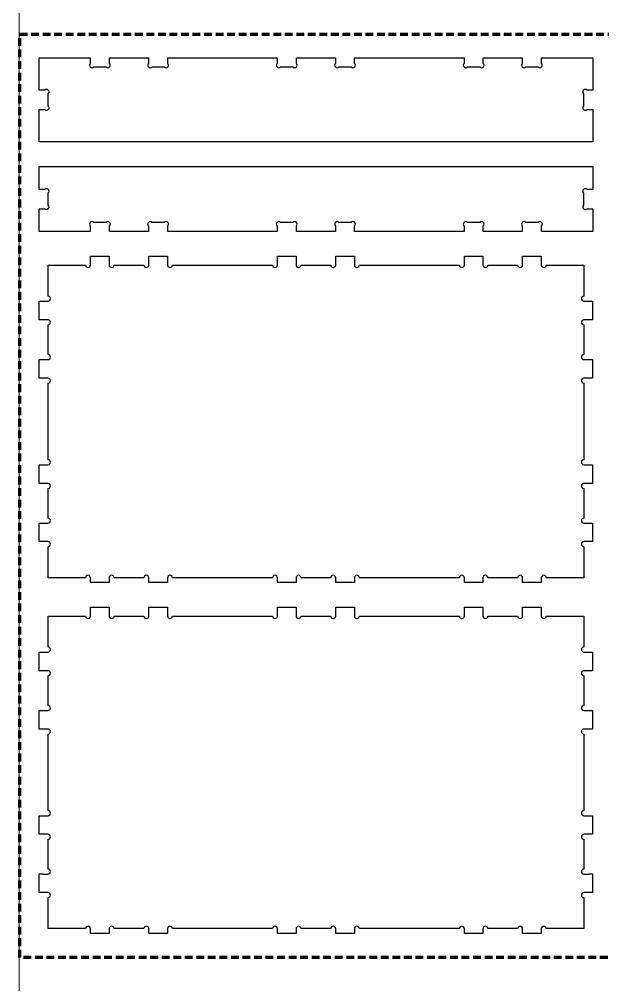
# Model space of a CAD drawing. Header units: inches. Extents: x 0 to 193, y 0 to 198.
# Drawn here: x 0 to 30.4, y 99 to 149.2 of the extents above; entities that cross this region are included whole.
import ezdxf

# ---------------------------------------------------------------- set-up
doc = ezdxf.new("R2010")
doc.units = ezdxf.units.IN
doc.header["$MEASUREMENT"] = 0
doc.linetypes.add('AI-Linetype-1', pattern=[0.6, 0.4, -0.2])
doc.layers.add('Layer 1', color=7, linetype='Continuous')

# ---------------------------------------------------------------- blocks, each defined once
blk = doc.blocks.new('block 2')
at = {"layer": 'Layer 1', "lineweight": 0}
blk.add_lwpolyline([(0.003, 197.98), (192.778, 197.98), (192.778, 0.008), (0.003, 0.008), (0.003, 197.98)], dxfattribs=at)
at = {"layer": 'Layer 1', "color": 1, "linetype": 'AI-Linetype-1', "lineweight": 120}
blk.add_lwpolyline([(0.025, 148.403), (96.023, 148.403), (96.023, 100.405), (0.025, 100.405), (0.025, 148.403)], dxfattribs=at)
blk = doc.blocks.new('block 3')
at = {"layer": 'Layer 1', "lineweight": 0}
blk.add_lwpolyline([(0.003, 197.98), (192.778, 197.98), (192.778, 0.008), (0.003, 0.008), (0.003, 197.98)], dxfattribs=at)
blk = doc.blocks.new('block 4')
at = {"layer": 'Layer 1', "lineweight": 0}
blk.add_lwpolyline([(0.003, 197.98), (192.778, 197.98), (192.778, 0.008), (0.003, 0.008), (0.003, 197.98)], dxfattribs=at)

msp = doc.modelspace()

# ---------------------------------------------------------------- linework, layer by layer
at = {"layer": 'Layer 1', "color": 7, "lineweight": 25}
for points, knots in [([(29.844, 142.806), (29.844, 142.806), (29.844, 144.493), (29.844, 144.493), (29.844, 144.493), (29.553, 144.493), (29.553, 144.493), (29.529, 144.468), (29.496, 144.453), (29.459, 144.453), (29.387, 144.453), (29.329, 144.51), (29.329, 144.582), (29.329, 144.618), (29.343, 144.65), (29.366, 144.673), (29.366, 144.673), (29.366, 145.312), (29.366, 145.312), (29.343, 145.335), (29.329, 145.367), (29.329, 145.403), (29.329, 145.475), (29.387, 145.533), (29.459, 145.533), (29.496, 145.533), (29.529, 145.518), (29.553, 145.493), (29.553, 145.493), (29.844, 145.493), (29.844, 145.493), (29.844, 145.493), (29.844, 147.18), (29.844, 147.18), (29.844, 147.18), (27.182, 147.18), (27.182, 147.18), (27.182, 147.18), (27.182, 146.888), (27.182, 146.888), (27.207, 146.865), (27.222, 146.831), (27.222, 146.794), (27.222, 146.722), (27.164, 146.664), (27.092, 146.664), (27.057, 146.664), (27.025, 146.678), (27.001, 146.701), (27.001, 146.701), (26.363, 146.701), (26.363, 146.701), (26.339, 146.678), (26.307, 146.664), (26.272, 146.664), (26.2, 146.664), (26.142, 146.722), (26.142, 146.794), (26.142, 146.831), (26.157, 146.865), (26.182, 146.888), (26.182, 146.888), (26.182, 147.18), (26.182, 147.18), (26.182, 147.18), (24.151, 147.18), (24.151, 147.18), (24.151, 147.18), (24.151, 146.888), (24.151, 146.888), (24.175, 146.865), (24.191, 146.831), (24.191, 146.794), (24.191, 146.722), (24.133, 146.664), (24.061, 146.664), (24.026, 146.664), (23.994, 146.678), (23.97, 146.701), (23.97, 146.701), (23.332, 146.701), (23.332, 146.701), (23.308, 146.678), (23.276, 146.664), (23.241, 146.664), (23.169, 146.664), (23.11, 146.722), (23.11, 146.794), (23.11, 146.831), (23.126, 146.865), (23.151, 146.888), (23.151, 146.888), (23.151, 147.18), (23.151, 147.18), (23.151, 147.18), (17.456, 147.18), (17.456, 147.18), (17.456, 147.18), (17.456, 146.888), (17.456, 146.888), (17.48, 146.865), (17.496, 146.831), (17.496, 146.794), (17.496, 146.722), (17.438, 146.664), (17.366, 146.664), (17.331, 146.664), (17.298, 146.678), (17.275, 146.701), (17.275, 146.701), (16.636, 146.701), (16.636, 146.701), (16.613, 146.678), (16.581, 146.664), (16.545, 146.664), (16.473, 146.664), (16.415, 146.722), (16.415, 146.794), (16.415, 146.831), (16.431, 146.865), (16.456, 146.888), (16.456, 146.888), (16.456, 147.18), (16.456, 147.18), (16.456, 147.18), (14.424, 147.18), (14.424, 147.18), (14.424, 147.18), (14.424, 146.888), (14.424, 146.888), (14.449, 146.865), (14.465, 146.831), (14.465, 146.794), (14.465, 146.722), (14.407, 146.664), (14.335, 146.664), (14.299, 146.664), (14.267, 146.678), (14.244, 146.701), (14.244, 146.701), (13.605, 146.701), (13.605, 146.701), (13.582, 146.678), (13.55, 146.664), (13.514, 146.664), (13.442, 146.664), (13.384, 146.722), (13.384, 146.794), (13.384, 146.831), (13.4, 146.865), (13.424, 146.888), (13.424, 146.888), (13.424, 147.18), (13.424, 147.18), (13.424, 147.18), (7.729, 147.18), (7.729, 147.18), (7.729, 147.18), (7.729, 146.888), (7.729, 146.888), (7.754, 146.865), (7.77, 146.831), (7.77, 146.794), (7.77, 146.722), (7.712, 146.664), (7.64, 146.664), (7.604, 146.664), (7.572, 146.678), (7.549, 146.701), (7.549, 146.701), (6.91, 146.701), (6.91, 146.701), (6.887, 146.678), (6.855, 146.664), (6.819, 146.664), (6.747, 146.664), (6.689, 146.722), (6.689, 146.794), (6.689, 146.831), (6.705, 146.865), (6.729, 146.888), (6.729, 146.888), (6.729, 147.18), (6.729, 147.18), (6.729, 147.18), (4.698, 147.18), (4.698, 147.18), (4.698, 147.18), (4.698, 146.888), (4.698, 146.888), (4.723, 146.865), (4.739, 146.831), (4.739, 146.794), (4.739, 146.722), (4.681, 146.664), (4.609, 146.664), (4.573, 146.664), (4.541, 146.678), (4.518, 146.701), (4.518, 146.701), (3.879, 146.701), (3.879, 146.701), (3.856, 146.678), (3.824, 146.664), (3.788, 146.664), (3.716, 146.664), (3.658, 146.722), (3.658, 146.794), (3.658, 146.831), (3.673, 146.865), (3.698, 146.888), (3.698, 146.888), (3.698, 147.18), (3.698, 147.18), (3.698, 147.18), (1.036, 147.18), (1.036, 147.18), (1.036, 147.18), (1.036, 145.493), (1.036, 145.493), (1.036, 145.493), (1.327, 145.493), (1.327, 145.493), (1.351, 145.518), (1.384, 145.533), (1.421, 145.533), (1.493, 145.533), (1.551, 145.475), (1.551, 145.403), (1.551, 145.368), (1.537, 145.336), (1.514, 145.312), (1.514, 145.312), (1.514, 144.674), (1.514, 144.674), (1.537, 144.65), (1.551, 144.618), (1.551, 144.583), (1.551, 144.511), (1.493, 144.453), (1.421, 144.453), (1.384, 144.453), (1.351, 144.468), (1.327, 144.493), (1.327, 144.493), (1.036, 144.493), (1.036, 144.493), (1.036, 144.493), (1.036, 142.806), (1.036, 142.806), (1.036, 142.806), (29.844, 142.806), (29.844, 142.806)], [0, 0, 0, 0, 1, 1, 1, 2, 2, 2, 3, 3, 3, 4, 4, 4, 5, 5, 5, 6, 6, 6, 7, 7, 7, 8, 8, 8, 9, 9, 9, 10, 10, 10, 11, 11, 11, 12, 12, 12, 13, 13, 13, 14, 14, 14, 15, 15, 15, 16, 16, 16, 17, 17, 17, 18, 18, 18, 19, 19, 19, 20, 20, 20, 21, 21, 21, 22, 22, 22, 23, 23, 23, 24, 24, 24, 25, 25, 25, 26, 26, 26, 27, 27, 27, 28, 28, 28, 29, 29, 29, 30, 30, 30, 31, 31, 31, 32, 32, 32, 33, 33, 33, 34, 34, 34, 35, 35, 35, 36, 36, 36, 37, 37, 37, 38, 38, 38, 39, 39, 39, 40, 40, 40, 41, 41, 41, 42, 42, 42, 43, 43, 43, 44, 44, 44, 45, 45, 45, 46, 46, 46, 47, 47, 47, 48, 48, 48, 49, 49, 49, 50, 50, 50, 51, 51, 51, 52, 52, 52, 53, 53, 53, 54, 54, 54, 55, 55, 55, 56, 56, 56, 57, 57, 57, 58, 58, 58, 59, 59, 59, 60, 60, 60, 61, 61, 61, 62, 62, 62, 63, 63, 63, 64, 64, 64, 65, 65, 65, 66, 66, 66, 67, 67, 67, 68, 68, 68, 69, 69, 69, 70, 70, 70, 71, 71, 71, 72, 72, 72, 73, 73, 73, 74, 74, 74, 75, 75, 75, 76, 76, 76, 77, 77, 77, 78, 78, 78, 79, 79, 79, 80, 80, 80, 81, 81, 81, 82, 82, 82, 83, 83, 83, 84, 84, 84, 84]), ([(1.036, 141.52), (1.036, 141.52), (1.036, 140.333), (1.036, 140.333), (1.036, 140.333), (1.327, 140.333), (1.327, 140.333), (1.351, 140.358), (1.384, 140.374), (1.421, 140.374), (1.493, 140.374), (1.551, 140.316), (1.551, 140.244), (1.551, 140.208), (1.537, 140.176), (1.514, 140.153), (1.514, 140.153), (1.514, 139.514), (1.514, 139.514), (1.537, 139.491), (1.551, 139.459), (1.551, 139.423), (1.551, 139.351), (1.493, 139.293), (1.421, 139.293), (1.384, 139.293), (1.351, 139.309), (1.327, 139.333), (1.327, 139.333), (1.036, 139.333), (1.036, 139.333), (1.036, 139.333), (1.036, 138.146), (1.036, 138.146), (1.036, 138.146), (3.698, 138.146), (3.698, 138.146), (3.698, 138.146), (3.698, 138.438), (3.698, 138.438), (3.673, 138.461), (3.658, 138.495), (3.658, 138.532), (3.658, 138.604), (3.716, 138.662), (3.788, 138.662), (3.823, 138.662), (3.855, 138.648), (3.879, 138.625), (3.879, 138.625), (4.517, 138.625), (4.517, 138.625), (4.541, 138.648), (4.573, 138.662), (4.608, 138.662), (4.68, 138.662), (4.739, 138.604), (4.739, 138.532), (4.739, 138.495), (4.723, 138.461), (4.698, 138.438), (4.698, 138.438), (4.698, 138.146), (4.698, 138.146), (4.698, 138.146), (6.729, 138.146), (6.729, 138.146), (6.729, 138.146), (6.729, 138.438), (6.729, 138.438), (6.705, 138.461), (6.689, 138.495), (6.689, 138.532), (6.689, 138.604), (6.747, 138.662), (6.819, 138.662), (6.855, 138.662), (6.887, 138.648), (6.91, 138.625), (6.91, 138.625), (7.549, 138.625), (7.549, 138.625), (7.572, 138.648), (7.604, 138.662), (7.64, 138.662), (7.712, 138.662), (7.77, 138.604), (7.77, 138.532), (7.77, 138.495), (7.754, 138.461), (7.729, 138.438), (7.729, 138.438), (7.729, 138.146), (7.729, 138.146), (7.729, 138.146), (13.425, 138.146), (13.425, 138.146), (13.425, 138.146), (13.425, 138.438), (13.425, 138.438), (13.4, 138.461), (13.384, 138.495), (13.384, 138.532), (13.384, 138.604), (13.442, 138.662), (13.514, 138.662), (13.55, 138.662), (13.582, 138.648), (13.605, 138.625), (13.605, 138.625), (14.244, 138.625), (14.244, 138.625), (14.267, 138.648), (14.299, 138.662), (14.335, 138.662), (14.407, 138.662), (14.465, 138.604), (14.465, 138.532), (14.465, 138.495), (14.449, 138.461), (14.425, 138.438), (14.425, 138.438), (14.425, 138.146), (14.425, 138.146), (14.425, 138.146), (16.456, 138.146), (16.456, 138.146), (16.456, 138.146), (16.456, 138.438), (16.456, 138.438), (16.431, 138.461), (16.416, 138.495), (16.416, 138.532), (16.416, 138.604), (16.473, 138.662), (16.545, 138.662), (16.581, 138.662), (16.613, 138.648), (16.636, 138.625), (16.636, 138.625), (17.275, 138.625), (17.275, 138.625), (17.298, 138.648), (17.33, 138.662), (17.366, 138.662), (17.438, 138.662), (17.496, 138.604), (17.496, 138.532), (17.496, 138.495), (17.481, 138.461), (17.456, 138.438), (17.456, 138.438), (17.456, 138.146), (17.456, 138.146), (17.456, 138.146), (23.151, 138.146), (23.151, 138.146), (23.151, 138.146), (23.151, 138.438), (23.151, 138.438), (23.126, 138.461), (23.11, 138.495), (23.11, 138.532), (23.11, 138.604), (23.168, 138.662), (23.24, 138.662), (23.276, 138.662), (23.308, 138.648), (23.331, 138.625), (23.331, 138.625), (23.97, 138.625), (23.97, 138.625), (23.993, 138.648), (24.025, 138.662), (24.061, 138.662), (24.133, 138.662), (24.191, 138.604), (24.191, 138.532), (24.191, 138.495), (24.175, 138.461), (24.151, 138.438), (24.151, 138.438), (24.151, 138.146), (24.151, 138.146), (24.151, 138.146), (26.182, 138.146), (26.182, 138.146), (26.182, 138.146), (26.182, 138.438), (26.182, 138.438), (26.157, 138.461), (26.142, 138.495), (26.142, 138.532), (26.142, 138.604), (26.199, 138.662), (26.271, 138.662), (26.307, 138.662), (26.339, 138.648), (26.362, 138.625), (26.362, 138.625), (27.001, 138.625), (27.001, 138.625), (27.024, 138.648), (27.057, 138.662), (27.092, 138.662), (27.164, 138.662), (27.222, 138.604), (27.222, 138.532), (27.222, 138.495), (27.207, 138.461), (27.182, 138.438), (27.182, 138.438), (27.182, 138.146), (27.182, 138.146), (27.182, 138.146), (29.844, 138.146), (29.844, 138.146), (29.844, 138.146), (29.844, 139.333), (29.844, 139.333), (29.844, 139.333), (29.553, 139.333), (29.553, 139.333), (29.529, 139.308), (29.496, 139.293), (29.459, 139.293), (29.387, 139.293), (29.329, 139.351), (29.329, 139.423), (29.329, 139.458), (29.343, 139.49), (29.366, 139.514), (29.366, 139.514), (29.366, 140.152), (29.366, 140.152), (29.343, 140.176), (29.329, 140.208), (29.329, 140.243), (29.329, 140.315), (29.387, 140.374), (29.459, 140.374), (29.496, 140.374), (29.529, 140.358), (29.553, 140.333), (29.553, 140.333), (29.844, 140.333), (29.844, 140.333), (29.844, 140.333), (29.844, 141.52), (29.844, 141.52), (29.844, 141.52), (1.036, 141.52), (1.036, 141.52)], [0, 0, 0, 0, 1, 1, 1, 2, 2, 2, 3, 3, 3, 4, 4, 4, 5, 5, 5, 6, 6, 6, 7, 7, 7, 8, 8, 8, 9, 9, 9, 10, 10, 10, 11, 11, 11, 12, 12, 12, 13, 13, 13, 14, 14, 14, 15, 15, 15, 16, 16, 16, 17, 17, 17, 18, 18, 18, 19, 19, 19, 20, 20, 20, 21, 21, 21, 22, 22, 22, 23, 23, 23, 24, 24, 24, 25, 25, 25, 26, 26, 26, 27, 27, 27, 28, 28, 28, 29, 29, 29, 30, 30, 30, 31, 31, 31, 32, 32, 32, 33, 33, 33, 34, 34, 34, 35, 35, 35, 36, 36, 36, 37, 37, 37, 38, 38, 38, 39, 39, 39, 40, 40, 40, 41, 41, 41, 42, 42, 42, 43, 43, 43, 44, 44, 44, 45, 45, 45, 46, 46, 46, 47, 47, 47, 48, 48, 48, 49, 49, 49, 50, 50, 50, 51, 51, 51, 52, 52, 52, 53, 53, 53, 54, 54, 54, 55, 55, 55, 56, 56, 56, 57, 57, 57, 58, 58, 58, 59, 59, 59, 60, 60, 60, 61, 61, 61, 62, 62, 62, 63, 63, 63, 64, 64, 64, 65, 65, 65, 66, 66, 66, 67, 67, 67, 68, 68, 68, 69, 69, 69, 70, 70, 70, 71, 71, 71, 72, 72, 72, 73, 73, 73, 74, 74, 74, 75, 75, 75, 76, 76, 76, 77, 77, 77, 78, 78, 78, 79, 79, 79, 80, 80, 80, 81, 81, 81, 82, 82, 82, 83, 83, 83, 84, 84, 84, 84]), ([(3.714, 136.86), (3.714, 136.86), (3.714, 136.4), (3.714, 136.4), (3.714, 136.4), (3.712, 136.4), (3.712, 136.4), (3.709, 136.331), (3.652, 136.277), (3.582, 136.277), (3.512, 136.277), (3.456, 136.331), (3.453, 136.4), (3.453, 136.4), (1.503, 136.4), (1.503, 136.4), (1.503, 136.4), (1.503, 134.789), (1.503, 134.789), (1.572, 134.785), (1.627, 134.729), (1.627, 134.659), (1.627, 134.589), (1.572, 134.533), (1.503, 134.529), (1.503, 134.529), (1.503, 134.527), (1.503, 134.527), (1.503, 134.527), (1.043, 134.527), (1.043, 134.527), (1.043, 134.527), (1.043, 133.559), (1.043, 133.559), (1.043, 133.559), (1.503, 133.559), (1.503, 133.559), (1.503, 133.559), (1.503, 133.557), (1.503, 133.557), (1.572, 133.554), (1.627, 133.497), (1.627, 133.427), (1.627, 133.358), (1.572, 133.301), (1.503, 133.298), (1.503, 133.298), (1.503, 131.752), (1.503, 131.752), (1.572, 131.749), (1.627, 131.692), (1.627, 131.622), (1.627, 131.55), (1.569, 131.492), (1.497, 131.492), (1.497, 131.492), (1.257, 131.492), (1.257, 131.492), (1.247, 131.492), (1.237, 131.494), (1.227, 131.496), (1.226, 131.496), (1.225, 131.496), (1.224, 131.496), (1.224, 131.496), (1.043, 131.496), (1.043, 131.496), (1.043, 131.496), (1.043, 130.528), (1.043, 130.528), (1.043, 130.528), (1.503, 130.528), (1.503, 130.528), (1.503, 130.528), (1.503, 130.526), (1.503, 130.526), (1.572, 130.522), (1.627, 130.466), (1.627, 130.396), (1.627, 130.326), (1.572, 130.27), (1.503, 130.266), (1.503, 130.266), (1.503, 126.286), (1.503, 126.286), (1.572, 126.283), (1.627, 126.226), (1.627, 126.156), (1.627, 126.086), (1.572, 126.03), (1.503, 126.027), (1.503, 126.027), (1.503, 126.025), (1.503, 126.025), (1.503, 126.025), (1.043, 126.025), (1.043, 126.025), (1.043, 126.025), (1.043, 125.056), (1.043, 125.056), (1.043, 125.056), (1.503, 125.056), (1.503, 125.056), (1.503, 125.056), (1.503, 125.055), (1.503, 125.055), (1.572, 125.051), (1.627, 124.995), (1.627, 124.925), (1.627, 124.855), (1.572, 124.799), (1.503, 124.795), (1.503, 124.795), (1.503, 123.249), (1.503, 123.249), (1.572, 123.246), (1.627, 123.19), (1.627, 123.12), (1.627, 123.048), (1.569, 122.99), (1.497, 122.99), (1.497, 122.99), (1.257, 122.99), (1.257, 122.99), (1.247, 122.99), (1.237, 122.992), (1.227, 122.994), (1.226, 122.994), (1.225, 122.994), (1.224, 122.994), (1.224, 122.994), (1.043, 122.994), (1.043, 122.994), (1.043, 122.994), (1.043, 122.025), (1.043, 122.025), (1.043, 122.025), (1.503, 122.025), (1.503, 122.025), (1.503, 122.025), (1.503, 122.023), (1.503, 122.023), (1.572, 122.02), (1.627, 121.963), (1.627, 121.894), (1.627, 121.824), (1.572, 121.767), (1.503, 121.764), (1.503, 121.764), (1.503, 120.152), (1.503, 120.152), (1.503, 120.152), (3.453, 120.152), (3.453, 120.152), (3.456, 120.221), (3.512, 120.276), (3.582, 120.276), (3.652, 120.276), (3.709, 120.221), (3.712, 120.152), (3.712, 120.152), (3.714, 120.152), (3.714, 120.152), (3.714, 120.152), (3.714, 119.902), (3.714, 119.902), (3.714, 119.902), (4.679, 119.902), (4.679, 119.902), (4.679, 119.903), (4.679, 119.905), (4.679, 119.906), (4.679, 119.906), (4.679, 120.146), (4.679, 120.146), (4.679, 120.218), (4.736, 120.276), (4.808, 120.276), (4.878, 120.276), (4.935, 120.221), (4.938, 120.152), (4.938, 120.152), (6.484, 120.152), (6.484, 120.152), (6.487, 120.221), (6.544, 120.276), (6.614, 120.276), (6.684, 120.276), (6.74, 120.221), (6.743, 120.152), (6.743, 120.152), (6.745, 120.152), (6.745, 120.152), (6.745, 120.152), (6.745, 119.902), (6.745, 119.902), (6.745, 119.902), (7.714, 119.902), (7.714, 119.902), (7.714, 119.902), (7.714, 120.152), (7.714, 120.152), (7.714, 120.152), (7.715, 120.152), (7.715, 120.152), (7.719, 120.221), (7.775, 120.276), (7.845, 120.276), (7.915, 120.276), (7.972, 120.221), (7.975, 120.152), (7.975, 120.152), (13.179, 120.152), (13.179, 120.152), (13.182, 120.221), (13.238, 120.276), (13.308, 120.276), (13.378, 120.276), (13.435, 120.221), (13.438, 120.152), (13.438, 120.152), (13.44, 120.152), (13.44, 120.152), (13.44, 120.152), (13.44, 119.902), (13.44, 119.902), (13.44, 119.902), (14.405, 119.902), (14.405, 119.902), (14.405, 119.903), (14.405, 119.905), (14.405, 119.906), (14.405, 119.906), (14.405, 120.146), (14.405, 120.146), (14.405, 120.218), (14.463, 120.276), (14.535, 120.276), (14.605, 120.276), (14.661, 120.221), (14.664, 120.152), (14.664, 120.152), (16.21, 120.152), (16.21, 120.152), (16.213, 120.221), (16.27, 120.276), (16.34, 120.276), (16.41, 120.276), (16.466, 120.221), (16.47, 120.152), (16.47, 120.152), (16.471, 120.152), (16.471, 120.152), (16.471, 120.152), (16.471, 119.902), (16.471, 119.902), (16.471, 119.902), (17.44, 119.902), (17.44, 119.902), (17.44, 119.902), (17.44, 120.152), (17.44, 120.152), (17.44, 120.152), (17.442, 120.152), (17.442, 120.152), (17.445, 120.221), (17.501, 120.276), (17.571, 120.276), (17.641, 120.276), (17.698, 120.221), (17.701, 120.152), (17.701, 120.152), (22.905, 120.152), (22.905, 120.152), (22.908, 120.221), (22.965, 120.276), (23.035, 120.276), (23.105, 120.276), (23.162, 120.221), (23.165, 120.152), (23.165, 120.152), (23.166, 120.152), (23.166, 120.152), (23.166, 120.152), (23.166, 119.902), (23.166, 119.902), (23.166, 119.902), (24.132, 119.902), (24.132, 119.902), (24.132, 119.903), (24.131, 119.905), (24.131, 119.906), (24.131, 119.906), (24.131, 120.146), (24.131, 120.146), (24.131, 120.218), (24.189, 120.276), (24.261, 120.276), (24.331, 120.276), (24.388, 120.221), (24.391, 120.152), (24.391, 120.152), (25.937, 120.152), (25.937, 120.152), (25.94, 120.221), (25.996, 120.276), (26.067, 120.276), (26.136, 120.276), (26.193, 120.221), (26.196, 120.152), (26.196, 120.152), (26.198, 120.152), (26.198, 120.152), (26.198, 120.152), (26.198, 119.902), (26.198, 119.902), (26.198, 119.902), (27.166, 119.902), (27.166, 119.902), (27.166, 119.902), (27.166, 120.152), (27.166, 120.152), (27.166, 120.152), (27.168, 120.152), (27.168, 120.152), (27.171, 120.221), (27.228, 120.276), (27.298, 120.276), (27.368, 120.276), (27.424, 120.221), (27.428, 120.152), (27.428, 120.152), (29.377, 120.152), (29.377, 120.152), (29.377, 120.152), (29.377, 121.764), (29.377, 121.764), (29.308, 121.767), (29.253, 121.824), (29.253, 121.894), (29.253, 121.963), (29.308, 122.02), (29.377, 122.023), (29.377, 122.023), (29.377, 122.025), (29.377, 122.025), (29.377, 122.025), (29.837, 122.025), (29.837, 122.025), (29.837, 122.025), (29.837, 122.994), (29.837, 122.994), (29.837, 122.994), (29.656, 122.994), (29.656, 122.994), (29.655, 122.994), (29.654, 122.994), (29.653, 122.994), (29.643, 122.992), (29.633, 122.99), (29.623, 122.99), (29.623, 122.99), (29.383, 122.99), (29.383, 122.99), (29.311, 122.99), (29.253, 123.048), (29.253, 123.12), (29.253, 123.19), (29.308, 123.246), (29.377, 123.249), (29.377, 123.249), (29.377, 124.795), (29.377, 124.795), (29.308, 124.799), (29.253, 124.855), (29.253, 124.925), (29.253, 124.995), (29.308, 125.051), (29.377, 125.055), (29.377, 125.055), (29.377, 125.056), (29.377, 125.056), (29.377, 125.056), (29.837, 125.056), (29.837, 125.056), (29.837, 125.056), (29.837, 126.025), (29.837, 126.025), (29.837, 126.025), (29.377, 126.025), (29.377, 126.025), (29.377, 126.025), (29.377, 126.027), (29.377, 126.027), (29.308, 126.03), (29.253, 126.086), (29.253, 126.156), (29.253, 126.226), (29.308, 126.283), (29.377, 126.286), (29.377, 126.286), (29.377, 130.266), (29.377, 130.266), (29.308, 130.27), (29.253, 130.326), (29.253, 130.396), (29.253, 130.466), (29.308, 130.522), (29.377, 130.526), (29.377, 130.526), (29.377, 130.528), (29.377, 130.528), (29.377, 130.528), (29.837, 130.528), (29.837, 130.528), (29.837, 130.528), (29.837, 131.496), (29.837, 131.496), (29.837, 131.496), (29.656, 131.496), (29.656, 131.496), (29.655, 131.496), (29.654, 131.496), (29.653, 131.496), (29.643, 131.494), (29.633, 131.492), (29.623, 131.492), (29.623, 131.492), (29.383, 131.492), (29.383, 131.492), (29.311, 131.492), (29.253, 131.55), (29.253, 131.622), (29.253, 131.692), (29.308, 131.749), (29.377, 131.752), (29.377, 131.752), (29.377, 133.298), (29.377, 133.298), (29.308, 133.301), (29.253, 133.358), (29.253, 133.427), (29.253, 133.497), (29.308, 133.554), (29.377, 133.557), (29.377, 133.557), (29.377, 133.559), (29.377, 133.559), (29.377, 133.559), (29.837, 133.559), (29.837, 133.559), (29.837, 133.559), (29.837, 134.527), (29.837, 134.527), (29.837, 134.527), (29.377, 134.527), (29.377, 134.527), (29.377, 134.527), (29.377, 134.529), (29.377, 134.529), (29.308, 134.533), (29.253, 134.589), (29.253, 134.659), (29.253, 134.729), (29.308, 134.785), (29.377, 134.789), (29.377, 134.789), (29.377, 136.4), (29.377, 136.4), (29.377, 136.4), (27.428, 136.4), (27.428, 136.4), (27.424, 136.331), (27.368, 136.277), (27.298, 136.277), (27.228, 136.277), (27.171, 136.331), (27.168, 136.4), (27.168, 136.4), (27.166, 136.4), (27.166, 136.4), (27.166, 136.4), (27.166, 136.86), (27.166, 136.86), (27.166, 136.86), (26.198, 136.86), (26.198, 136.86), (26.198, 136.86), (26.198, 136.4), (26.198, 136.4), (26.198, 136.4), (26.196, 136.4), (26.196, 136.4), (26.193, 136.331), (26.136, 136.277), (26.067, 136.277), (25.997, 136.277), (25.94, 136.331), (25.937, 136.4), (25.937, 136.4), (24.391, 136.4), (24.391, 136.4), (24.388, 136.331), (24.331, 136.277), (24.261, 136.277), (24.189, 136.277), (24.131, 136.335), (24.131, 136.407), (24.131, 136.407), (24.131, 136.647), (24.131, 136.647), (24.131, 136.657), (24.133, 136.667), (24.135, 136.676), (24.135, 136.678), (24.135, 136.679), (24.135, 136.68), (24.135, 136.68), (24.135, 136.86), (24.135, 136.86), (24.135, 136.86), (23.166, 136.86), (23.166, 136.86), (23.166, 136.86), (23.166, 136.4), (23.166, 136.4), (23.166, 136.4), (23.165, 136.4), (23.165, 136.4), (23.161, 136.331), (23.105, 136.277), (23.035, 136.277), (22.965, 136.277), (22.909, 136.331), (22.905, 136.4), (22.905, 136.4), (17.701, 136.4), (17.701, 136.4), (17.698, 136.331), (17.641, 136.277), (17.571, 136.277), (17.501, 136.277), (17.445, 136.331), (17.442, 136.4), (17.442, 136.4), (17.44, 136.4), (17.44, 136.4), (17.44, 136.4), (17.44, 136.86), (17.44, 136.86), (17.44, 136.86), (16.472, 136.86), (16.472, 136.86), (16.472, 136.86), (16.472, 136.4), (16.472, 136.4), (16.472, 136.4), (16.47, 136.4), (16.47, 136.4), (16.466, 136.331), (16.41, 136.277), (16.34, 136.277), (16.27, 136.277), (16.214, 136.331), (16.21, 136.4), (16.21, 136.4), (14.664, 136.4), (14.664, 136.4), (14.661, 136.331), (14.605, 136.277), (14.535, 136.277), (14.463, 136.277), (14.405, 136.335), (14.405, 136.407), (14.405, 136.407), (14.405, 136.647), (14.405, 136.647), (14.405, 136.657), (14.407, 136.667), (14.409, 136.677), (14.409, 136.677), (14.409, 136.86), (14.409, 136.86), (14.409, 136.86), (13.44, 136.86), (13.44, 136.86), (13.44, 136.86), (13.44, 136.4), (13.44, 136.4), (13.44, 136.4), (13.438, 136.4), (13.438, 136.4), (13.435, 136.331), (13.378, 136.277), (13.309, 136.277), (13.239, 136.277), (13.182, 136.331), (13.179, 136.4), (13.179, 136.4), (7.975, 136.4), (7.975, 136.4), (7.972, 136.331), (7.915, 136.277), (7.845, 136.277), (7.775, 136.277), (7.719, 136.331), (7.715, 136.4), (7.715, 136.4), (7.714, 136.4), (7.714, 136.4), (7.714, 136.4), (7.714, 136.86), (7.714, 136.86), (7.714, 136.86), (6.745, 136.86), (6.745, 136.86), (6.745, 136.86), (6.745, 136.4), (6.745, 136.4), (6.745, 136.4), (6.743, 136.4), (6.743, 136.4), (6.74, 136.331), (6.684, 136.277), (6.614, 136.277), (6.544, 136.277), (6.487, 136.331), (6.484, 136.4), (6.484, 136.4), (4.938, 136.4), (4.938, 136.4), (4.935, 136.331), (4.878, 136.277), (4.809, 136.277), (4.736, 136.277), (4.679, 136.335), (4.679, 136.407), (4.679, 136.407), (4.679, 136.647), (4.679, 136.647), (4.679, 136.657), (4.68, 136.668), (4.683, 136.677), (4.683, 136.677), (4.683, 136.86), (4.683, 136.86), (4.683, 136.86), (3.714, 136.86), (3.714, 136.86), (3.714, 136.86), (3.714, 136.86), (3.714, 136.86)], [0, 0, 0, 0, 1, 1, 1, 2, 2, 2, 3, 3, 3, 4, 4, 4, 5, 5, 5, 6, 6, 6, 7, 7, 7, 8, 8, 8, 9, 9, 9, 10, 10, 10, 11, 11, 11, 12, 12, 12, 13, 13, 13, 14, 14, 14, 15, 15, 15, 16, 16, 16, 17, 17, 17, 18, 18, 18, 19, 19, 19, 20, 20, 20, 21, 21, 21, 22, 22, 22, 23, 23, 23, 24, 24, 24, 25, 25, 25, 26, 26, 26, 27, 27, 27, 28, 28, 28, 29, 29, 29, 30, 30, 30, 31, 31, 31, 32, 32, 32, 33, 33, 33, 34, 34, 34, 35, 35, 35, 36, 36, 36, 37, 37, 37, 38, 38, 38, 39, 39, 39, 40, 40, 40, 41, 41, 41, 42, 42, 42, 43, 43, 43, 44, 44, 44, 45, 45, 45, 46, 46, 46, 47, 47, 47, 48, 48, 48, 49, 49, 49, 50, 50, 50, 51, 51, 51, 52, 52, 52, 53, 53, 53, 54, 54, 54, 55, 55, 55, 56, 56, 56, 57, 57, 57, 58, 58, 58, 59, 59, 59, 60, 60, 60, 61, 61, 61, 62, 62, 62, 63, 63, 63, 64, 64, 64, 65, 65, 65, 66, 66, 66, 67, 67, 67, 68, 68, 68, 69, 69, 69, 70, 70, 70, 71, 71, 71, 72, 72, 72, 73, 73, 73, 74, 74, 74, 75, 75, 75, 76, 76, 76, 77, 77, 77, 78, 78, 78, 79, 79, 79, 80, 80, 80, 81, 81, 81, 82, 82, 82, 83, 83, 83, 84, 84, 84, 85, 85, 85, 86, 86, 86, 87, 87, 87, 88, 88, 88, 89, 89, 89, 90, 90, 90, 91, 91, 91, 92, 92, 92, 93, 93, 93, 94, 94, 94, 95, 95, 95, 96, 96, 96, 97, 97, 97, 98, 98, 98, 99, 99, 99, 100, 100, 100, 101, 101, 101, 102, 102, 102, 103, 103, 103, 104, 104, 104, 105, 105, 105, 106, 106, 106, 107, 107, 107, 108, 108, 108, 109, 109, 109, 110, 110, 110, 111, 111, 111, 112, 112, 112, 113, 113, 113, 114, 114, 114, 115, 115, 115, 116, 116, 116, 117, 117, 117, 118, 118, 118, 119, 119, 119, 120, 120, 120, 121, 121, 121, 122, 122, 122, 123, 123, 123, 124, 124, 124, 125, 125, 125, 126, 126, 126, 127, 127, 127, 128, 128, 128, 129, 129, 129, 130, 130, 130, 131, 131, 131, 132, 132, 132, 133, 133, 133, 134, 134, 134, 135, 135, 135, 136, 136, 136, 137, 137, 137, 138, 138, 138, 139, 139, 139, 140, 140, 140, 141, 141, 141, 142, 142, 142, 143, 143, 143, 144, 144, 144, 145, 145, 145, 146, 146, 146, 147, 147, 147, 148, 148, 148, 149, 149, 149, 150, 150, 150, 151, 151, 151, 152, 152, 152, 153, 153, 153, 154, 154, 154, 155, 155, 155, 156, 156, 156, 157, 157, 157, 158, 158, 158, 159, 159, 159, 160, 160, 160, 161, 161, 161, 162, 162, 162, 163, 163, 163, 164, 164, 164, 165, 165, 165, 166, 166, 166, 167, 167, 167, 168, 168, 168, 169, 169, 169, 170, 170, 170, 171, 171, 171, 172, 172, 172, 173, 173, 173, 174, 174, 174, 175, 175, 175, 176, 176, 176, 177, 177, 177, 178, 178, 178, 179, 179, 179, 180, 180, 180, 181, 181, 181, 182, 182, 182, 183, 183, 183, 184, 184, 184, 185, 185, 185, 186, 186, 186, 187, 187, 187, 188, 188, 188, 189, 189, 189, 190, 190, 190, 191, 191, 191, 192, 192, 192, 193, 193, 193, 194, 194, 194, 195, 195, 195, 196, 196, 196, 197, 197, 197, 198, 198, 198, 199, 199, 199, 200, 200, 200, 201, 201, 201, 202, 202, 202, 203, 203, 203, 204, 204, 204, 205, 205, 205, 206, 206, 206, 207, 207, 207, 208, 208, 208, 209, 209, 209, 210, 210, 210, 211, 211, 211, 212, 212, 212, 213, 213, 213, 214, 214, 214, 215, 215, 215, 216, 216, 216, 217, 217, 217, 217]), ([(3.714, 118.616), (3.714, 118.616), (3.714, 118.156), (3.714, 118.156), (3.714, 118.156), (3.712, 118.156), (3.712, 118.156), (3.709, 118.087), (3.652, 118.032), (3.582, 118.032), (3.512, 118.032), (3.456, 118.087), (3.453, 118.156), (3.453, 118.156), (1.503, 118.156), (1.503, 118.156), (1.503, 118.156), (1.503, 116.544), (1.503, 116.544), (1.572, 116.541), (1.627, 116.484), (1.627, 116.414), (1.627, 116.344), (1.572, 116.288), (1.503, 116.285), (1.503, 116.285), (1.503, 116.283), (1.503, 116.283), (1.503, 116.283), (1.043, 116.283), (1.043, 116.283), (1.043, 116.283), (1.043, 115.314), (1.043, 115.314), (1.043, 115.314), (1.503, 115.314), (1.503, 115.314), (1.503, 115.314), (1.503, 115.312), (1.503, 115.312), (1.572, 115.309), (1.627, 115.253), (1.627, 115.183), (1.627, 115.113), (1.572, 115.056), (1.503, 115.053), (1.503, 115.053), (1.503, 113.507), (1.503, 113.507), (1.572, 113.504), (1.627, 113.448), (1.627, 113.378), (1.627, 113.306), (1.569, 113.248), (1.497, 113.248), (1.497, 113.248), (1.257, 113.248), (1.257, 113.248), (1.247, 113.248), (1.237, 113.249), (1.227, 113.252), (1.226, 113.252), (1.225, 113.251), (1.224, 113.251), (1.224, 113.251), (1.043, 113.251), (1.043, 113.251), (1.043, 113.251), (1.043, 112.283), (1.043, 112.283), (1.043, 112.283), (1.503, 112.283), (1.503, 112.283), (1.503, 112.283), (1.503, 112.281), (1.503, 112.281), (1.572, 112.278), (1.627, 112.221), (1.627, 112.151), (1.627, 112.081), (1.572, 112.025), (1.503, 112.022), (1.503, 112.022), (1.503, 108.042), (1.503, 108.042), (1.572, 108.038), (1.627, 107.982), (1.627, 107.912), (1.627, 107.842), (1.572, 107.785), (1.503, 107.782), (1.503, 107.782), (1.503, 107.78), (1.503, 107.78), (1.503, 107.78), (1.043, 107.78), (1.043, 107.78), (1.043, 107.78), (1.043, 106.812), (1.043, 106.812), (1.043, 106.812), (1.503, 106.812), (1.503, 106.812), (1.503, 106.812), (1.503, 106.81), (1.503, 106.81), (1.572, 106.807), (1.627, 106.75), (1.627, 106.68), (1.627, 106.611), (1.572, 106.554), (1.503, 106.551), (1.503, 106.551), (1.503, 105.005), (1.503, 105.005), (1.572, 105.001), (1.627, 104.945), (1.627, 104.875), (1.627, 104.803), (1.569, 104.745), (1.497, 104.745), (1.497, 104.745), (1.257, 104.745), (1.257, 104.745), (1.247, 104.745), (1.237, 104.747), (1.227, 104.749), (1.226, 104.749), (1.225, 104.749), (1.224, 104.749), (1.224, 104.749), (1.043, 104.749), (1.043, 104.749), (1.043, 104.749), (1.043, 103.78), (1.043, 103.78), (1.043, 103.78), (1.503, 103.78), (1.503, 103.78), (1.503, 103.78), (1.503, 103.779), (1.503, 103.779), (1.572, 103.775), (1.627, 103.719), (1.627, 103.649), (1.627, 103.579), (1.572, 103.523), (1.503, 103.519), (1.503, 103.519), (1.503, 101.907), (1.503, 101.907), (1.503, 101.907), (3.453, 101.907), (3.453, 101.907), (3.456, 101.976), (3.512, 102.031), (3.582, 102.031), (3.652, 102.031), (3.709, 101.976), (3.712, 101.907), (3.712, 101.907), (3.714, 101.907), (3.714, 101.907), (3.714, 101.907), (3.714, 101.657), (3.714, 101.657), (3.714, 101.657), (4.679, 101.657), (4.679, 101.657), (4.679, 101.659), (4.679, 101.66), (4.679, 101.661), (4.679, 101.661), (4.679, 101.901), (4.679, 101.901), (4.679, 101.973), (4.736, 102.031), (4.808, 102.031), (4.878, 102.031), (4.935, 101.976), (4.938, 101.907), (4.938, 101.907), (6.484, 101.907), (6.484, 101.907), (6.487, 101.976), (6.544, 102.031), (6.614, 102.031), (6.684, 102.031), (6.74, 101.976), (6.743, 101.907), (6.743, 101.907), (6.745, 101.907), (6.745, 101.907), (6.745, 101.907), (6.745, 101.657), (6.745, 101.657), (6.745, 101.657), (7.714, 101.657), (7.714, 101.657), (7.714, 101.657), (7.714, 101.907), (7.714, 101.907), (7.714, 101.907), (7.715, 101.907), (7.715, 101.907), (7.719, 101.976), (7.775, 102.031), (7.845, 102.031), (7.915, 102.031), (7.972, 101.976), (7.975, 101.907), (7.975, 101.907), (13.179, 101.907), (13.179, 101.907), (13.182, 101.976), (13.238, 102.031), (13.308, 102.031), (13.378, 102.031), (13.435, 101.976), (13.438, 101.907), (13.438, 101.907), (13.44, 101.907), (13.44, 101.907), (13.44, 101.907), (13.44, 101.657), (13.44, 101.657), (13.44, 101.657), (14.405, 101.657), (14.405, 101.657), (14.405, 101.659), (14.405, 101.66), (14.405, 101.661), (14.405, 101.661), (14.405, 101.901), (14.405, 101.901), (14.405, 101.973), (14.463, 102.031), (14.535, 102.031), (14.605, 102.031), (14.661, 101.976), (14.664, 101.907), (14.664, 101.907), (16.21, 101.907), (16.21, 101.907), (16.213, 101.976), (16.27, 102.031), (16.34, 102.031), (16.41, 102.031), (16.466, 101.976), (16.47, 101.907), (16.47, 101.907), (16.471, 101.907), (16.471, 101.907), (16.471, 101.907), (16.471, 101.657), (16.471, 101.657), (16.471, 101.657), (17.44, 101.657), (17.44, 101.657), (17.44, 101.657), (17.44, 101.907), (17.44, 101.907), (17.44, 101.907), (17.442, 101.907), (17.442, 101.907), (17.445, 101.976), (17.501, 102.031), (17.571, 102.031), (17.641, 102.031), (17.698, 101.976), (17.701, 101.907), (17.701, 101.907), (22.905, 101.907), (22.905, 101.907), (22.908, 101.976), (22.965, 102.031), (23.035, 102.031), (23.105, 102.031), (23.162, 101.976), (23.165, 101.907), (23.165, 101.907), (23.166, 101.907), (23.166, 101.907), (23.166, 101.907), (23.166, 101.657), (23.166, 101.657), (23.166, 101.657), (24.132, 101.657), (24.132, 101.657), (24.132, 101.659), (24.131, 101.66), (24.131, 101.661), (24.131, 101.661), (24.131, 101.901), (24.131, 101.901), (24.131, 101.973), (24.189, 102.031), (24.261, 102.031), (24.331, 102.031), (24.388, 101.976), (24.391, 101.907), (24.391, 101.907), (25.937, 101.907), (25.937, 101.907), (25.94, 101.976), (25.996, 102.031), (26.067, 102.031), (26.136, 102.031), (26.193, 101.976), (26.196, 101.907), (26.196, 101.907), (26.198, 101.907), (26.198, 101.907), (26.198, 101.907), (26.198, 101.657), (26.198, 101.657), (26.198, 101.657), (27.166, 101.657), (27.166, 101.657), (27.166, 101.657), (27.166, 101.907), (27.166, 101.907), (27.166, 101.907), (27.168, 101.907), (27.168, 101.907), (27.171, 101.976), (27.228, 102.031), (27.298, 102.031), (27.368, 102.031), (27.424, 101.976), (27.428, 101.907), (27.428, 101.907), (29.377, 101.907), (29.377, 101.907), (29.377, 101.907), (29.377, 103.519), (29.377, 103.519), (29.308, 103.523), (29.253, 103.579), (29.253, 103.649), (29.253, 103.719), (29.308, 103.775), (29.377, 103.779), (29.377, 103.779), (29.377, 103.78), (29.377, 103.78), (29.377, 103.78), (29.837, 103.78), (29.837, 103.78), (29.837, 103.78), (29.837, 104.749), (29.837, 104.749), (29.837, 104.749), (29.656, 104.749), (29.656, 104.749), (29.655, 104.749), (29.654, 104.749), (29.653, 104.749), (29.643, 104.747), (29.633, 104.745), (29.623, 104.745), (29.623, 104.745), (29.383, 104.745), (29.383, 104.745), (29.311, 104.745), (29.253, 104.803), (29.253, 104.875), (29.253, 104.945), (29.308, 105.001), (29.377, 105.005), (29.377, 105.005), (29.377, 106.551), (29.377, 106.551), (29.308, 106.554), (29.253, 106.611), (29.253, 106.68), (29.253, 106.75), (29.308, 106.807), (29.377, 106.81), (29.377, 106.81), (29.377, 106.812), (29.377, 106.812), (29.377, 106.812), (29.837, 106.812), (29.837, 106.812), (29.837, 106.812), (29.837, 107.78), (29.837, 107.78), (29.837, 107.78), (29.377, 107.78), (29.377, 107.78), (29.377, 107.78), (29.377, 107.782), (29.377, 107.782), (29.308, 107.785), (29.253, 107.842), (29.253, 107.912), (29.253, 107.982), (29.308, 108.038), (29.377, 108.042), (29.377, 108.042), (29.377, 112.022), (29.377, 112.022), (29.308, 112.025), (29.253, 112.081), (29.253, 112.151), (29.253, 112.221), (29.308, 112.278), (29.377, 112.281), (29.377, 112.281), (29.377, 112.283), (29.377, 112.283), (29.377, 112.283), (29.837, 112.283), (29.837, 112.283), (29.837, 112.283), (29.837, 113.251), (29.837, 113.251), (29.837, 113.251), (29.656, 113.251), (29.656, 113.251), (29.655, 113.251), (29.654, 113.252), (29.653, 113.252), (29.643, 113.249), (29.633, 113.248), (29.623, 113.248), (29.623, 113.248), (29.383, 113.248), (29.383, 113.248), (29.311, 113.248), (29.253, 113.306), (29.253, 113.378), (29.253, 113.448), (29.308, 113.504), (29.377, 113.507), (29.377, 113.507), (29.377, 115.053), (29.377, 115.053), (29.308, 115.056), (29.253, 115.113), (29.253, 115.183), (29.253, 115.253), (29.308, 115.309), (29.377, 115.312), (29.377, 115.312), (29.377, 115.314), (29.377, 115.314), (29.377, 115.314), (29.837, 115.314), (29.837, 115.314), (29.837, 115.314), (29.837, 116.283), (29.837, 116.283), (29.837, 116.283), (29.377, 116.283), (29.377, 116.283), (29.377, 116.283), (29.377, 116.285), (29.377, 116.285), (29.308, 116.288), (29.253, 116.344), (29.253, 116.414), (29.253, 116.484), (29.308, 116.541), (29.377, 116.544), (29.377, 116.544), (29.377, 118.156), (29.377, 118.156), (29.377, 118.156), (27.428, 118.156), (27.428, 118.156), (27.424, 118.087), (27.368, 118.032), (27.298, 118.032), (27.228, 118.032), (27.171, 118.087), (27.168, 118.156), (27.168, 118.156), (27.166, 118.156), (27.166, 118.156), (27.166, 118.156), (27.166, 118.616), (27.166, 118.616), (27.166, 118.616), (26.198, 118.616), (26.198, 118.616), (26.198, 118.616), (26.198, 118.156), (26.198, 118.156), (26.198, 118.156), (26.196, 118.156), (26.196, 118.156), (26.193, 118.087), (26.136, 118.032), (26.067, 118.032), (25.997, 118.032), (25.94, 118.087), (25.937, 118.156), (25.937, 118.156), (24.391, 118.156), (24.391, 118.156), (24.388, 118.087), (24.331, 118.032), (24.261, 118.032), (24.189, 118.032), (24.131, 118.09), (24.131, 118.162), (24.131, 118.162), (24.131, 118.402), (24.131, 118.402), (24.131, 118.412), (24.133, 118.422), (24.135, 118.432), (24.135, 118.433), (24.135, 118.434), (24.135, 118.435), (24.135, 118.435), (24.135, 118.616), (24.135, 118.616), (24.135, 118.616), (23.166, 118.616), (23.166, 118.616), (23.166, 118.616), (23.166, 118.156), (23.166, 118.156), (23.166, 118.156), (23.165, 118.156), (23.165, 118.156), (23.161, 118.087), (23.105, 118.032), (23.035, 118.032), (22.965, 118.032), (22.909, 118.087), (22.905, 118.156), (22.905, 118.156), (17.701, 118.156), (17.701, 118.156), (17.698, 118.087), (17.641, 118.032), (17.571, 118.032), (17.501, 118.032), (17.445, 118.087), (17.442, 118.156), (17.442, 118.156), (17.44, 118.156), (17.44, 118.156), (17.44, 118.156), (17.44, 118.616), (17.44, 118.616), (17.44, 118.616), (16.472, 118.616), (16.472, 118.616), (16.472, 118.616), (16.472, 118.156), (16.472, 118.156), (16.472, 118.156), (16.47, 118.156), (16.47, 118.156), (16.466, 118.087), (16.41, 118.032), (16.34, 118.032), (16.27, 118.032), (16.214, 118.087), (16.21, 118.156), (16.21, 118.156), (14.664, 118.156), (14.664, 118.156), (14.661, 118.087), (14.605, 118.032), (14.535, 118.032), (14.463, 118.032), (14.405, 118.09), (14.405, 118.162), (14.405, 118.162), (14.405, 118.402), (14.405, 118.402), (14.405, 118.412), (14.407, 118.423), (14.409, 118.433), (14.409, 118.433), (14.409, 118.616), (14.409, 118.616), (14.409, 118.616), (13.44, 118.616), (13.44, 118.616), (13.44, 118.616), (13.44, 118.156), (13.44, 118.156), (13.44, 118.156), (13.438, 118.156), (13.438, 118.156), (13.435, 118.087), (13.378, 118.032), (13.309, 118.032), (13.239, 118.032), (13.182, 118.087), (13.179, 118.156), (13.179, 118.156), (7.975, 118.156), (7.975, 118.156), (7.972, 118.087), (7.915, 118.032), (7.845, 118.032), (7.775, 118.032), (7.719, 118.087), (7.715, 118.156), (7.715, 118.156), (7.714, 118.156), (7.714, 118.156), (7.714, 118.156), (7.714, 118.616), (7.714, 118.616), (7.714, 118.616), (6.745, 118.616), (6.745, 118.616), (6.745, 118.616), (6.745, 118.156), (6.745, 118.156), (6.745, 118.156), (6.743, 118.156), (6.743, 118.156), (6.74, 118.087), (6.684, 118.032), (6.614, 118.032), (6.544, 118.032), (6.487, 118.087), (6.484, 118.156), (6.484, 118.156), (4.938, 118.156), (4.938, 118.156), (4.935, 118.087), (4.878, 118.032), (4.809, 118.032), (4.736, 118.032), (4.679, 118.09), (4.679, 118.162), (4.679, 118.162), (4.679, 118.402), (4.679, 118.402), (4.679, 118.413), (4.68, 118.423), (4.683, 118.433), (4.683, 118.433), (4.683, 118.616), (4.683, 118.616), (4.683, 118.616), (3.714, 118.616), (3.714, 118.616), (3.714, 118.616), (3.714, 118.616), (3.714, 118.616)], [0, 0, 0, 0, 1, 1, 1, 2, 2, 2, 3, 3, 3, 4, 4, 4, 5, 5, 5, 6, 6, 6, 7, 7, 7, 8, 8, 8, 9, 9, 9, 10, 10, 10, 11, 11, 11, 12, 12, 12, 13, 13, 13, 14, 14, 14, 15, 15, 15, 16, 16, 16, 17, 17, 17, 18, 18, 18, 19, 19, 19, 20, 20, 20, 21, 21, 21, 22, 22, 22, 23, 23, 23, 24, 24, 24, 25, 25, 25, 26, 26, 26, 27, 27, 27, 28, 28, 28, 29, 29, 29, 30, 30, 30, 31, 31, 31, 32, 32, 32, 33, 33, 33, 34, 34, 34, 35, 35, 35, 36, 36, 36, 37, 37, 37, 38, 38, 38, 39, 39, 39, 40, 40, 40, 41, 41, 41, 42, 42, 42, 43, 43, 43, 44, 44, 44, 45, 45, 45, 46, 46, 46, 47, 47, 47, 48, 48, 48, 49, 49, 49, 50, 50, 50, 51, 51, 51, 52, 52, 52, 53, 53, 53, 54, 54, 54, 55, 55, 55, 56, 56, 56, 57, 57, 57, 58, 58, 58, 59, 59, 59, 60, 60, 60, 61, 61, 61, 62, 62, 62, 63, 63, 63, 64, 64, 64, 65, 65, 65, 66, 66, 66, 67, 67, 67, 68, 68, 68, 69, 69, 69, 70, 70, 70, 71, 71, 71, 72, 72, 72, 73, 73, 73, 74, 74, 74, 75, 75, 75, 76, 76, 76, 77, 77, 77, 78, 78, 78, 79, 79, 79, 80, 80, 80, 81, 81, 81, 82, 82, 82, 83, 83, 83, 84, 84, 84, 85, 85, 85, 86, 86, 86, 87, 87, 87, 88, 88, 88, 89, 89, 89, 90, 90, 90, 91, 91, 91, 92, 92, 92, 93, 93, 93, 94, 94, 94, 95, 95, 95, 96, 96, 96, 97, 97, 97, 98, 98, 98, 99, 99, 99, 100, 100, 100, 101, 101, 101, 102, 102, 102, 103, 103, 103, 104, 104, 104, 105, 105, 105, 106, 106, 106, 107, 107, 107, 108, 108, 108, 109, 109, 109, 110, 110, 110, 111, 111, 111, 112, 112, 112, 113, 113, 113, 114, 114, 114, 115, 115, 115, 116, 116, 116, 117, 117, 117, 118, 118, 118, 119, 119, 119, 120, 120, 120, 121, 121, 121, 122, 122, 122, 123, 123, 123, 124, 124, 124, 125, 125, 125, 126, 126, 126, 127, 127, 127, 128, 128, 128, 129, 129, 129, 130, 130, 130, 131, 131, 131, 132, 132, 132, 133, 133, 133, 134, 134, 134, 135, 135, 135, 136, 136, 136, 137, 137, 137, 138, 138, 138, 139, 139, 139, 140, 140, 140, 141, 141, 141, 142, 142, 142, 143, 143, 143, 144, 144, 144, 145, 145, 145, 146, 146, 146, 147, 147, 147, 148, 148, 148, 149, 149, 149, 150, 150, 150, 151, 151, 151, 152, 152, 152, 153, 153, 153, 154, 154, 154, 155, 155, 155, 156, 156, 156, 157, 157, 157, 158, 158, 158, 159, 159, 159, 160, 160, 160, 161, 161, 161, 162, 162, 162, 163, 163, 163, 164, 164, 164, 165, 165, 165, 166, 166, 166, 167, 167, 167, 168, 168, 168, 169, 169, 169, 170, 170, 170, 171, 171, 171, 172, 172, 172, 173, 173, 173, 174, 174, 174, 175, 175, 175, 176, 176, 176, 177, 177, 177, 178, 178, 178, 179, 179, 179, 180, 180, 180, 181, 181, 181, 182, 182, 182, 183, 183, 183, 184, 184, 184, 185, 185, 185, 186, 186, 186, 187, 187, 187, 188, 188, 188, 189, 189, 189, 190, 190, 190, 191, 191, 191, 192, 192, 192, 193, 193, 193, 194, 194, 194, 195, 195, 195, 196, 196, 196, 197, 197, 197, 198, 198, 198, 199, 199, 199, 200, 200, 200, 201, 201, 201, 202, 202, 202, 203, 203, 203, 204, 204, 204, 205, 205, 205, 206, 206, 206, 207, 207, 207, 208, 208, 208, 209, 209, 209, 210, 210, 210, 211, 211, 211, 212, 212, 212, 213, 213, 213, 214, 214, 214, 215, 215, 215, 216, 216, 216, 217, 217, 217, 217])]:
    msp.add_open_spline(points, degree=3, knots=knots, dxfattribs=at)

# ---------------------------------------------------------------- block references
at = {"layer": 'Layer 1'}
for name in ['block 4', 'block 2', 'block 3']:
    msp.add_blockref(name, (0, 0), dxfattribs=at)

doc.saveas('drawing.dxf')
